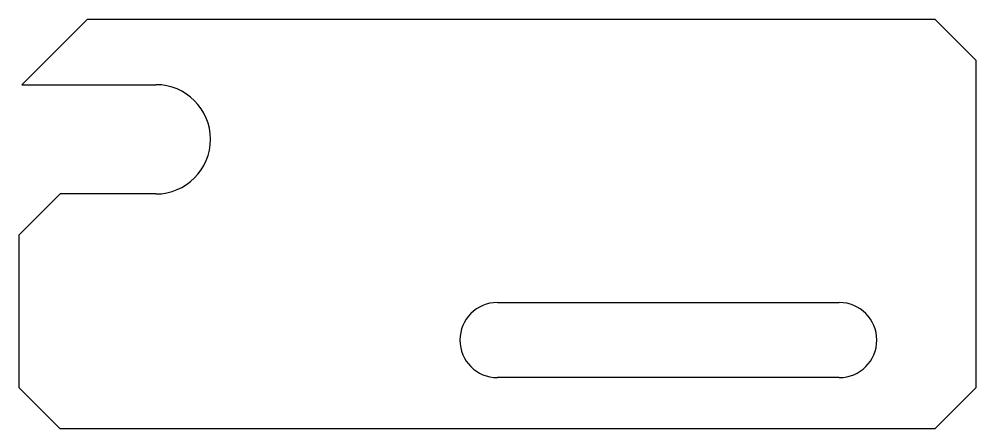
# Model space of a CAD drawing. Header units: millimetres. Extents: x 261.2 to 331.2, y 211 to 241.
import ezdxf

# ---------------------------------------------------------------- set-up
doc = ezdxf.new("R2010")
doc.units = ezdxf.units.MM
doc.layers.add('Default', color=7, linetype='Continuous')
doc.layers.add('TRAVA_DA_CANTONE', color=7, linetype='Continuous')

# ---------------------------------------------------------------- blocks, each defined once
blk = doc.blocks.new('SE')
at = {"layer": 'TRAVA_DA_CANTONE', "color": 7, "linetype": 'Continuous'}
for p, q in [((266.177, 240.993), (261.377, 236.193)), ((266.177, 240.993), (328.177, 240.993)), ((331.177, 237.993), (328.177, 240.993)), ((331.177, 237.993), (331.177, 213.993)), ((261.377, 236.193), (271.177, 236.193)), ((264.177, 228.193), (261.177, 225.193)), ((271.177, 228.193), (264.177, 228.193)), ((261.177, 213.993), (261.177, 225.193)), ((296.177, 220.243), (321.177, 220.243)), ((321.177, 214.743), (296.177, 214.743)), ((261.177, 213.993), (264.177, 210.993)), ((328.177, 210.993), (331.177, 213.993)), ((328.177, 210.993), (264.177, 210.993))]:
    blk.add_line(p, q, dxfattribs=at)
for centre, radius, start, end in [((271.177, 232.193), 4, 270, 90), ((296.177, 217.493), 2.75, 90, 270), ((321.177, 217.493), 2.75, 270, 90)]:
    blk.add_arc(centre, radius, start, end, dxfattribs=at)

msp = doc.modelspace()

# ---------------------------------------------------------------- block references
at = {"layer": 'Default'}
msp.add_blockref('SE', (0, 0), dxfattribs=at)

doc.saveas('drawing.dxf')
